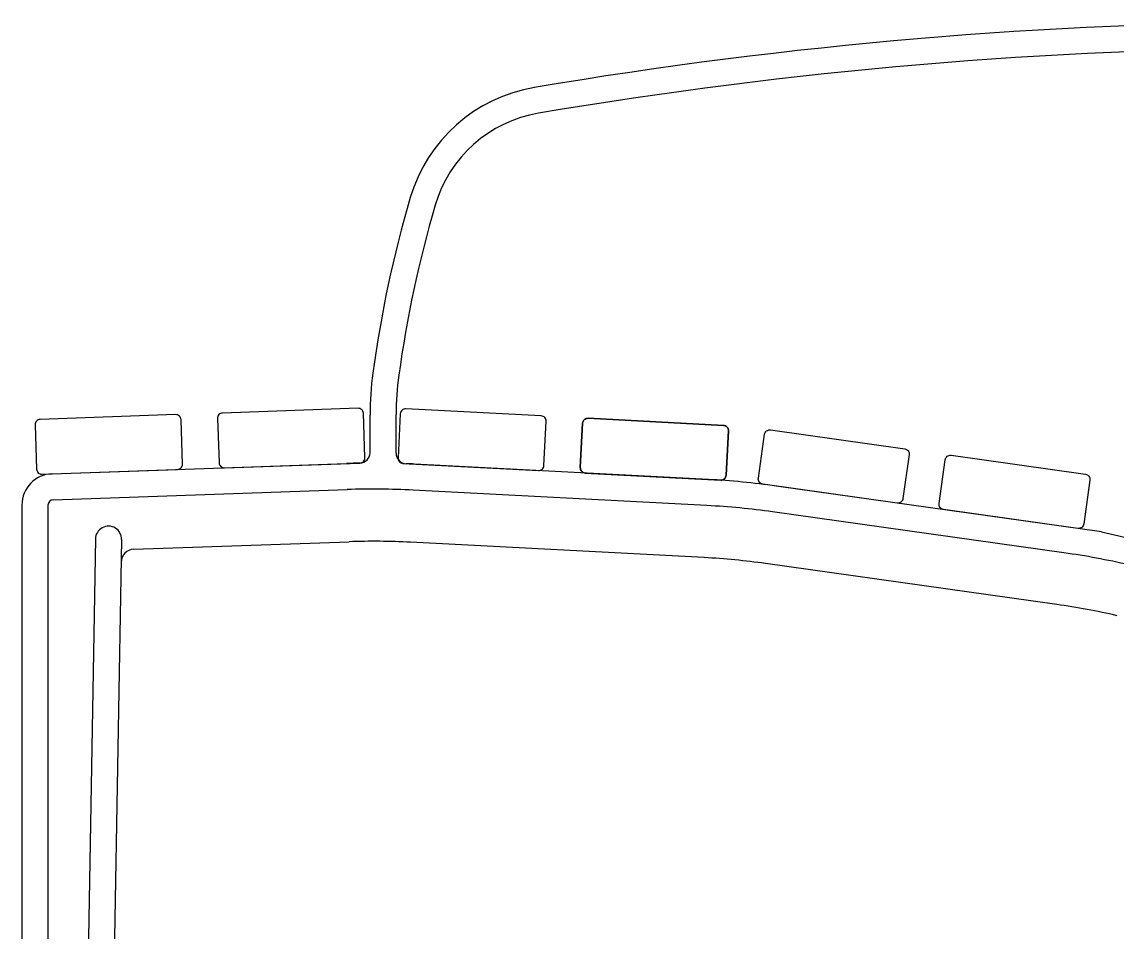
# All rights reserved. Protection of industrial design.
# Model space of a CAD drawing. Header units: millimetres. Extents: x 11004 to 17333, y 3085 to 7285.
# Drawn here: x 12325 to 12744.9, y 6231.4 to 6580.3 of the extents above; entities that cross this region are included whole.
import ezdxf

# ---------------------------------------------------------------- set-up
doc = ezdxf.new("R2010")
doc.units = ezdxf.units.MM
doc.header["$LTSCALE"] = 0.3

msp = doc.modelspace()

# ---------------------------------------------------------------- linework, layer by layer
for p, q in [((12458.48, 6415.19), (12458.48, 6429.61)), ((12468.48, 6414.97), (12468.48, 6429.81)), ((12336.56, 6407.11), (12449.39, 6411.05)), ((12588.21, 6404.92), (12475.56, 6410.82)), ((12336.9, 6397.12), (12449.74, 6401.06)), ((12587.68, 6394.93), (12475.04, 6400.84)), ((12738.94, 6384.89), (12614.26, 6402.41)), ((12324.97, 6395.12), (12324.97, 6026.45)), ((12334.97, 6395.12), (12334.97, 6026.45)), ((12724.57, 6376.81), (12612.87, 6392.51)), ((12738.94, 6384.89), (12777.61, 6375.96)), ((12353.18, 6382.11), (12346.97, 6026.34)), ((12363.18, 6381.85), (12356.97, 6026.17)), ((12367.85, 6378.19), (12450.44, 6381.07)), ((12586.64, 6374.96), (12473.99, 6380.86)), ((12721.79, 6357), (12610.08, 6372.7))]:
    msp.add_line(p, q)
for points in [[(12402.65, 6409.41), (12454.61, 6411.23, 0.414214), (12456.54, 6413.3), (12455.95, 6430.29, 0.414214), (12453.88, 6432.21), (12401.91, 6430.4, 0.414214), (12399.98, 6428.33), (12400.58, 6411.34, 0.414214)], [(12471.1, 6411.06), (12523.03, 6408.34, 0.414214), (12525.13, 6410.23), (12526.02, 6427.21, 0.414214), (12524.13, 6429.31), (12472.2, 6432.03, 0.414214), (12470.09, 6430.14), (12469.2, 6413.16, 0.414214)], [(12332.69, 6406.97), (12384.66, 6408.78, 0.414214), (12386.59, 6410.85), (12385.99, 6427.84, 0.414214), (12383.93, 6429.77), (12331.96, 6427.96, 0.414214), (12330.03, 6425.89), (12330.62, 6408.9, 0.414214)], [(12541, 6407.4), (12592.93, 6404.68, 0.414214), (12595.03, 6406.57), (12595.92, 6423.55, 0.414214), (12594.03, 6425.65), (12542.1, 6428.37, 0.414214), (12540, 6426.48), (12539.11, 6409.5, 0.414214)], [(12592.93, 6404.68), (12541, 6407.4, -0.414214), (12539.11, 6409.5), (12540, 6426.48, -0.414214), (12542.1, 6428.37), (12594.03, 6425.65, -0.414214), (12595.92, 6423.55), (12595.03, 6406.57, -0.414214)], [(12660.57, 6395.89), (12609.08, 6403.13, -0.414214), (12607.38, 6405.39), (12609.74, 6422.23, -0.414214), (12612, 6423.93), (12663.5, 6416.69, -0.414214), (12665.2, 6414.43), (12662.83, 6397.6, -0.414214)], [(12729.89, 6386.15), (12678.4, 6393.39, -0.414214), (12676.69, 6395.65), (12679.06, 6412.48, -0.414214), (12681.32, 6414.19), (12732.81, 6406.95, -0.414214), (12734.51, 6404.69), (12732.15, 6387.86, -0.414214)]]:
    msp.add_lwpolyline(points, format="xyb", close=True)
for centre, radius, start, end in [((12821.07, 4782.51), 1797.81, 90.14623, 99.59289), ((12821.07, 4782.51), 1787.81, 90.14623, 99.59394), ((12531.48, 6496.02), 60, 99.5929, 163.6061), ((12531.44, 6496.02), 50, 99.5939, 163.7167), ((12909.3, 6384.86), 453.84, 163.6061, 172.2965), ((12919.08, 6382.78), 453.84, 163.7167, 172.1387), ((12578.48, 6429.61), 120, 172.2965, 180), ((12578.48, 6429.81), 110, 172.1387, 180), ((12454.48, 6415.19), 4, 271.0144, 0), ((12472.48, 6414.97), 4, 180, 267.6212), ((12459.86, 6111.23), 300, 91.0144, 92), ((12459.86, 6111.23), 300, 87, 87.6212), ((12336.97, 6395.12), 12, 92, 180), ((12572.51, 6105.33), 300, 82, 87), ((12459.86, 6111.23), 290, 87, 92), ((12336.97, 6395.12), 2, 92, 180), ((12572.51, 6105.33), 290, 82, 87), ((12358.18, 6382.03), 5, 358.0016, 179), ((12459.86, 6111.23), 270, 87, 92), ((12368.03, 6373.19), 5, 92, 179.0001), ((12684.21, 6089.63), 290, 77, 82), ((12572.51, 6105.33), 270, 82, 87), ((12684.21, 6089.63), 270, 77, 82)]:
    msp.add_arc(centre, radius, start, end)

doc.saveas('drawing.dxf')
